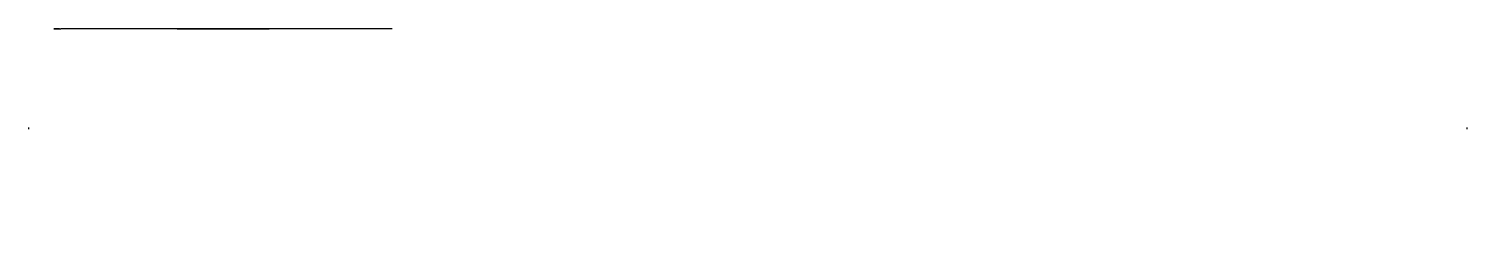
# Model space of a CAD drawing. Header units: inches. Extents: x -9.5 to 9.5, y -2.8 to 0.
import ezdxf

# ---------------------------------------------------------------- set-up
doc = ezdxf.new("R2010")
doc.units = ezdxf.units.IN
doc.header["$MEASUREMENT"] = 0
doc.layers.add('BORDER', color=7, linetype='Continuous', lineweight=30)
doc.layers.add('FABRIC-ROLL', color=7, linetype='Continuous', lineweight=30)

# ---------------------------------------------------------------- blocks, each defined once
blk = doc.blocks.new('FABRIC-ROLL-085590')
at = {"layer": 'FABRIC-ROLL', "extrusion": (-1, 0, 0)}
for p, q in [((-9.5, -3.244, -1.5), (-9.5, 0, -1.5)), ((-9.5, -0.244, -1.48), (-9.5, -3.244, -1.48)), ((-9.5, -3.244, -1.48), (-9.5, -3.244, -1.5))]:
    blk.add_line(p, q, dxfattribs=at)
at = {"layer": 'FABRIC-ROLL', "extrusion": (1, 0, 0)}
for p, q in [((9.5, -3.244, -1.5), (9.5, 0, -1.5)), ((9.5, -0.244, -1.48), (9.5, -3.244, -1.48)), ((9.5, -3.244, -1.48), (9.5, -3.244, -1.5))]:
    blk.add_line(p, q, dxfattribs=at)
blk = doc.blocks.new('SYSTEM-085590')
at = {"layer": 'FABRIC-ROLL'}
blk.add_blockref('FABRIC-ROLL-085590', (0, 0), dxfattribs=at)
blk = doc.blocks.new('085590_FLATSHOT')
at = {"layer": 'BORDER', "linetype": 'Continuous', "extrusion": (0, 1, 0)}
for p, q in [((-9.241, 1.107), (-9.241, 1.351)), ((-7.361, 1.351), (-9.241, 1.351)), ((-4.954, 1.351), (-6.834, 1.351)), ((-4.954, 1.107), (-4.954, 1.351)), ((-9.241, 1.107), (-9.241, -1.641)), ((-7.361, 1.107), (-9.241, 1.107)), ((-4.954, 1.107), (-6.834, 1.107)), ((-4.954, 1.107), (-4.954, -1.641)), ((-9.331, -1.643), (-9.331, -1.646)), ((-9.256, -1.643), (-9.331, -1.643)), ((-9.331, -1.819), (-9.331, -1.646)), ((-9.331, -1.646), (-9.256, -1.646)), ((-9.256, -1.643), (-9.256, -1.646)), ((-9.256, -1.819), (-9.256, -1.646)), ((-9.256, -1.677), (-9.241, -1.677)), ((-9.241, -1.641), (-9.241, -1.644)), ((-7.361, -1.641), (-9.241, -1.641)), ((-9.241, -1.814), (-9.241, -1.644)), ((-7.361, -1.644), (-9.241, -1.644)), ((-4.954, -1.641), (-6.834, -1.641)), ((-4.954, -1.644), (-6.834, -1.644)), ((-4.954, -1.641), (-4.954, -1.644)), ((-4.954, -1.814), (-4.954, -1.644)), ((-4.939, -1.677), (-4.954, -1.677)), ((-4.939, -1.643), (-4.939, -1.646)), ((-4.864, -1.643), (-4.939, -1.643)), ((-4.864, -1.646), (-4.939, -1.646)), ((-4.939, -1.819), (-4.939, -1.646)), ((-4.864, -1.643), (-4.864, -1.646)), ((-4.864, -1.819), (-4.864, -1.646)), ((-9.331, -1.819), (-9.331, -1.828)), ((-9.331, -1.819), (-9.256, -1.819)), ((-9.331, -2.002), (-9.331, -1.828)), ((-9.331, -1.828), (-9.256, -1.828)), ((-9.256, -1.819), (-9.256, -1.828)), ((-9.256, -2.002), (-9.256, -1.828)), ((-9.256, -1.845), (-9.241, -1.845)), ((-9.241, -1.814), (-9.241, -1.828)), ((-7.361, -1.814), (-9.241, -1.814)), ((-9.241, -2.002), (-9.241, -1.828)), ((-7.361, -1.828), (-9.241, -1.828)), ((-4.954, -1.814), (-6.834, -1.814)), ((-4.954, -1.828), (-6.834, -1.828)), ((-4.954, -1.814), (-4.954, -1.828)), ((-4.954, -2.002), (-4.954, -1.828)), ((-4.939, -1.845), (-4.954, -1.845)), ((-4.864, -1.819), (-4.939, -1.819)), ((-4.939, -1.819), (-4.939, -1.828)), ((-4.864, -1.828), (-4.939, -1.828)), ((-4.939, -2.002), (-4.939, -1.828)), ((-4.864, -1.819), (-4.864, -1.828)), ((-4.864, -2.002), (-4.864, -1.828)), ((-9.331, -2.002), (-9.331, -2.012)), ((-9.331, -2.002), (-9.256, -2.002)), ((-9.331, -2.012), (-9.256, -2.012)), ((-9.256, -1.984), (-9.241, -1.984)), ((-9.256, -2.002), (-9.256, -2.012)), ((-9.241, -2.002), (-9.241, -2.017)), ((-7.361, -2.002), (-9.241, -2.002)), ((-9.241, -2.017), (-9.241, -2.018)), ((-7.361, -2.017), (-9.241, -2.017)), ((-7.361, -2.018), (-9.241, -2.018)), ((-4.954, -2.002), (-6.834, -2.002)), ((-4.954, -2.017), (-6.834, -2.017)), ((-4.954, -2.018), (-6.834, -2.018)), ((-4.939, -1.984), (-4.954, -1.984)), ((-4.954, -2.002), (-4.954, -2.017)), ((-4.954, -2.017), (-4.954, -2.018)), ((-4.864, -2.002), (-4.939, -2.002)), ((-4.939, -2.002), (-4.939, -2.012)), ((-4.864, -2.012), (-4.939, -2.012)), ((-4.864, -2.002), (-4.864, -2.012))]:
    blk.add_line(p, q, dxfattribs=at)
at = {"layer": 'BORDER', "linetype": 'Continuous'}
for points in [[(-7.361, 1.351), (-7.361, -0.017), (-7.704, -0.142), (-7.017, -0.392), (-7.361, -0.517), (-7.361, -2.289)], [(-6.834, 1.351), (-6.834, -0.017), (-7.177, -0.142), (-6.49, -0.392), (-6.834, -0.517), (-6.834, -2.289)]]:
    blk.add_lwpolyline(points, dxfattribs=at)

msp = doc.modelspace()

# ---------------------------------------------------------------- block references
at = {"layer": 'FABRIC-ROLL', "extrusion": (0, -1, 0)}
msp.add_blockref('085590_FLATSHOT', (0.164, -7.426), dxfattribs=at)
at = {"layer": 'FABRIC-ROLL', "extrusion": (0, -1, -2.22045e-16)}
msp.add_blockref('SYSTEM-085590', (0, 1.351, 2.806), dxfattribs=at)

doc.saveas('drawing.dxf')
